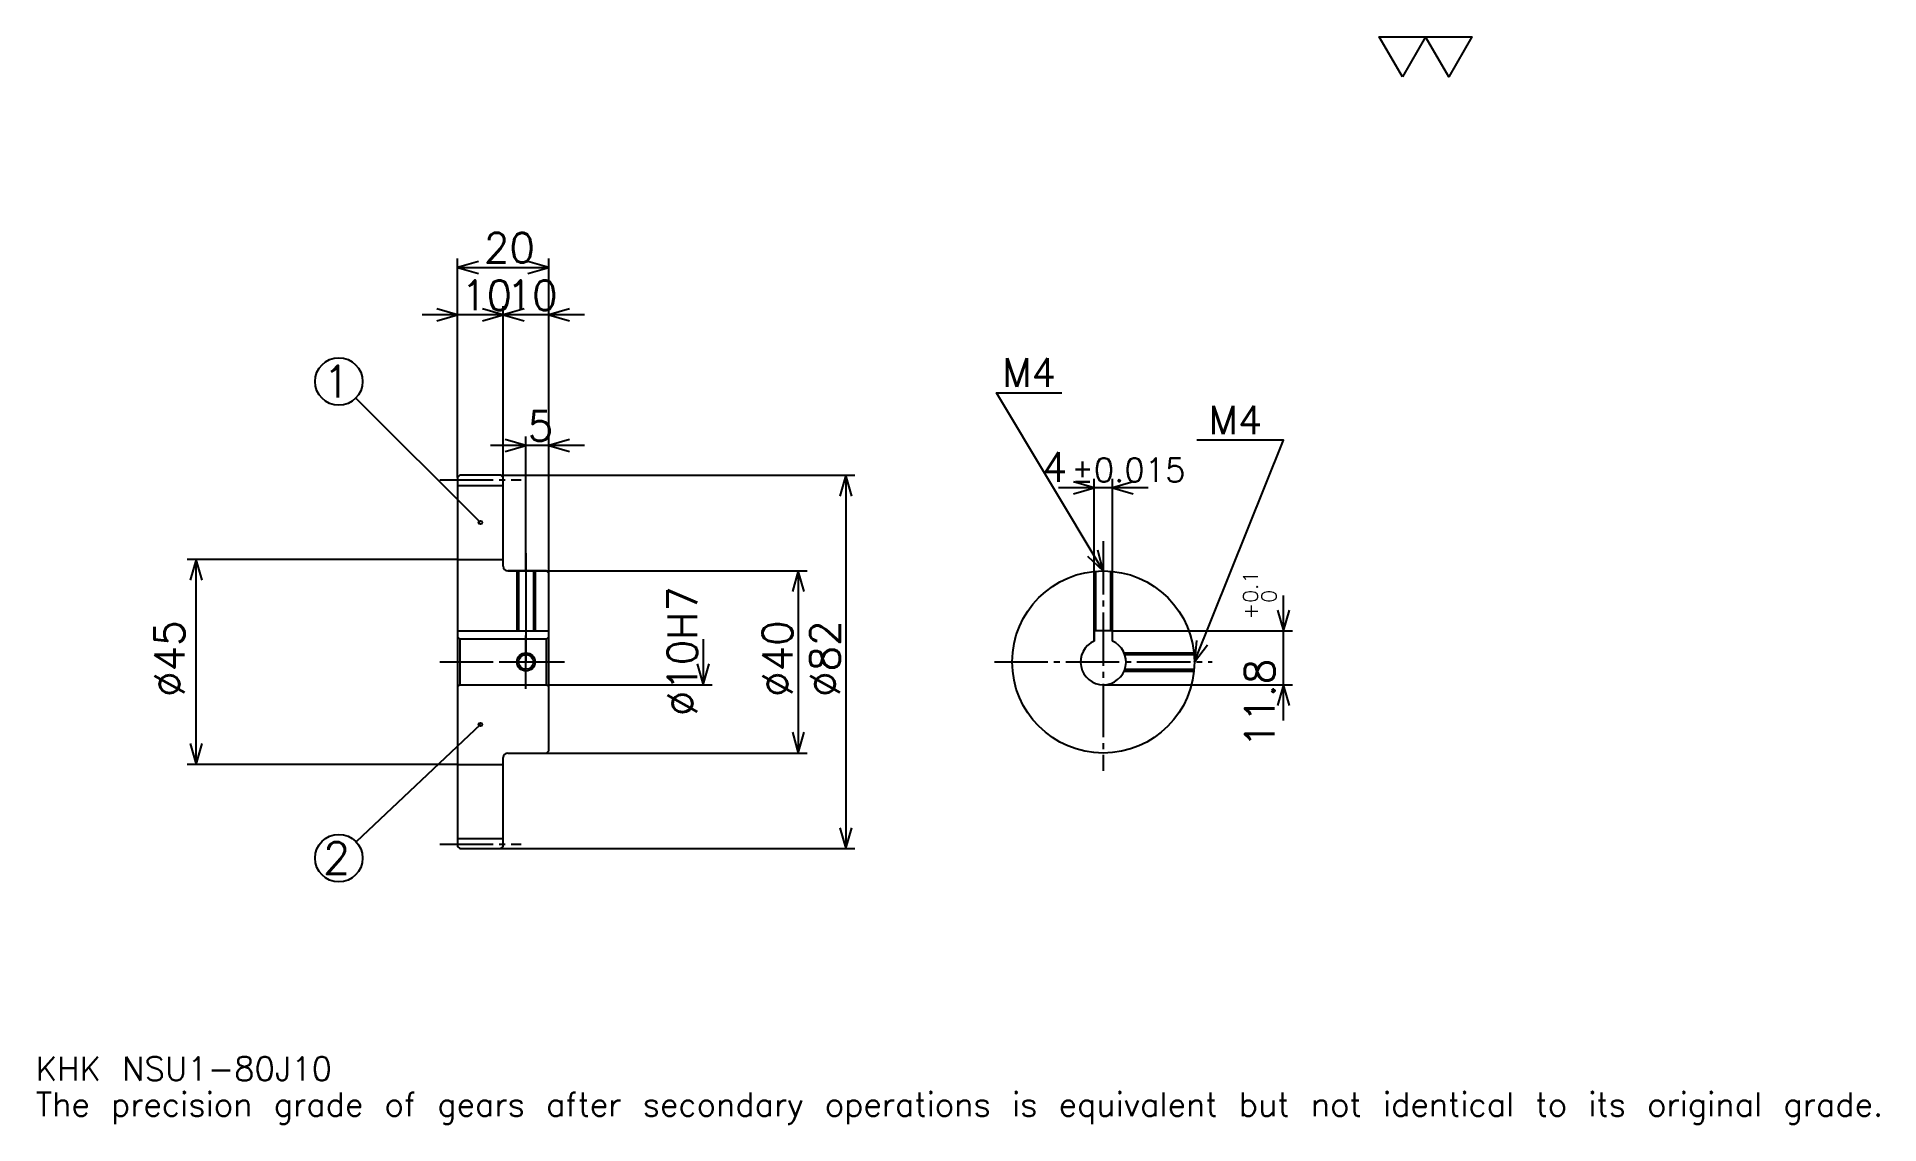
# Model space of a CAD drawing. Extents: x 13 to 418, y 5 to 244.
import ezdxf

# ---------------------------------------------------------------- set-up
doc = ezdxf.new("R2010")
doc.units = 0
doc.linetypes.add('DASHDOT', pattern=[15.652174, 11.73913, -1.304348, 1.304348, -1.304348])
doc.layers.get('0').update_dxf_attribs({"linetype": 'CONTINUOUS'})
doc.layers.add('DASHDOT', color=6, linetype='DASHDOT')
doc.styles.add('KANJI', font='TXT', dxfattribs={"bigfont": 'BIGFONT'})

msp = doc.modelspace()

# ---------------------------------------------------------------- linework, layer by layer
at = {"color": 5}
for p, q in [((105.652168, 147.304352), (105.652168, 194.91304)), ((125.652168, 147.304352), (125.652168, 194.91304)), ((105.652168, 192.956512), (125.652168, 192.956512)), ((123.478256, 182.521729), (97.82608, 182.521729)), ((133.478256, 182.521729), (107.82608, 182.521729)), ((115.652168, 147.304352), (115.652168, 184.478256)), ((110.652168, 136.929352), (83.261887, 164.209488)), ((133.478256, 153.82608), (112.82608, 153.82608)), ((120.652168, 147.304352), (120.652168, 155.782608)), ((105.652168, 146.804352), (105.652168, 147.304352)), ((115.152168, 147.304352), (125.652168, 147.304352)), ((115.652168, 146.804352), (115.652168, 147.304352)), ((120.652168, 126.304344), (120.652168, 147.304352)), ((120.652168, 126.304344), (120.652168, 147.304352)), ((125.652168, 147.304352), (192.82608, 147.304352)), ((125.652168, 125.804344), (125.652168, 147.304352)), ((190.869568, 147.304352), (190.869568, 65.304344)), ((245.391296, 113.104347), (245.391296, 146.521744)), ((249.391296, 113.104347), (249.391296, 146.521744)), ((257.217377, 144.565216), (237.565216, 144.565216)), ((105.652168, 128.804352), (46.304344, 128.804352)), ((48.260864, 83.804344), (48.260864, 128.804352)), ((116.652168, 126.304344), (125.652168, 126.304344)), ((125.652168, 126.304344), (182.391296, 126.304344)), ((180.434784, 126.304344), (180.434784, 86.304344)), ((286.956512, 93.478256), (286.956512, 120.930435)), ((159.565216, 111.304344), (159.565216, 101.304344)), ((249.391296, 113.104347), (288.913055, 113.104347)), ((125.652168, 101.304344), (161.521729, 101.304344)), ((247.391296, 101.304344), (288.913055, 101.304344)), ((110.652168, 92.554344), (83.359726, 66.798294)), ((116.652168, 86.304344), (125.652168, 86.304344)), ((125.652168, 86.304344), (182.391296, 86.304344)), ((105.652168, 83.804344), (46.304344, 83.804344)), ((115.152168, 65.304344), (125.652168, 65.304344)), ((125.652168, 65.304344), (192.82608, 65.304344))]:
    msp.add_line(p, q, dxfattribs=at)
at = {"color": 4}
for p, q in [((105.652168, 145.054352), (115.652168, 145.054352)), ((105.652168, 128.804352), (115.652168, 128.804352)), ((105.652168, 113.104347), (125.652168, 113.104347)), ((106.152168, 111.304344), (106.152168, 101.304344)), ((125.152168, 111.304344), (125.652168, 111.804344)), ((125.152168, 101.304344), (125.652168, 100.804344)), ((105.652168, 83.804344), (115.652168, 83.804344)), ((105.652168, 67.554344), (115.652168, 67.554344))]:
    msp.add_line(p, q, dxfattribs=at)
at = {"color": 7}
msp.add_lwpolyline([(313.043488, 234.782608), (307.956543, 243.600006), (328.304352, 243.600006), (323.217407, 234.782608), (318.130432, 243.600006), (313.043488, 234.782608)], dxfattribs=at)
at = {"color": 5}
for points in [[(110.217384, 194.260864), (105.652168, 192.956512), (110.217384, 191.652176)], [(121.086952, 191.652176), (125.652168, 192.956512), (121.086952, 194.260864)], [(101.086952, 181.217392), (105.652168, 182.521729), (101.086952, 183.82608)], [(111.086952, 181.217392), (115.652168, 182.521729), (111.086952, 183.82608)], [(120.217384, 183.82608), (115.652168, 182.521729), (120.217384, 181.217392)], [(130.217392, 183.82608), (125.652168, 182.521729), (130.217392, 181.217392)], [(247.391296, 126.304344), (223.91304, 165.434784), (238.260864, 165.434784)], [(116.086952, 152.521729), (120.652168, 153.82608), (116.086952, 155.130432)], [(130.217392, 155.130432), (125.652168, 153.82608), (130.217392, 152.521729)], [(267.391296, 106.304344), (286.956512, 155), (267.913055, 155)], [(192.173904, 142.739136), (190.869568, 147.304352), (189.565216, 142.739136)], [(240.82608, 143.260864), (245.391296, 144.565216), (240.82608, 145.869568)], [(253.956512, 145.869568), (249.391296, 144.565216), (253.956512, 143.260864)], [(243.924042, 129.547913), (247.391296, 126.304344), (246.16098, 130.890076)], [(49.565212, 124.239128), (48.260864, 128.804352), (46.956516, 124.239128)], [(181.73912, 121.739128), (180.434784, 126.304344), (179.130432, 121.739128)], [(285.652161, 117.669563), (286.956512, 113.104347), (288.260864, 117.669563)], [(267.882996, 111.026711), (267.391296, 106.304344), (270.303619, 110.054146)], [(158.260864, 105.86956), (159.565216, 101.304344), (160.869568, 105.86956)], [(288.260864, 96.739128), (286.956512, 101.304344), (285.652161, 96.739128)], [(179.130432, 90.86956), (180.434784, 86.304344), (181.73912, 90.86956)], [(46.956516, 88.36956), (48.260864, 83.804344), (49.565212, 88.36956)], [(189.565216, 69.86956), (190.869568, 65.304344), (192.173904, 69.86956)]]:
    msp.add_lwpolyline(points, dxfattribs=at)
at = {"color": 4}
for points in [[(115.652168, 127.304344), (115.652168, 146.804352), (115.152168, 147.304352), (106.152168, 147.304352), (105.652168, 146.804352), (105.652168, 100.804344)], [(116.652168, 86.304344), (125.152168, 86.304344), (125.652168, 86.804344), (125.652168, 125.804344), (125.152168, 126.304344), (116.652168, 126.304344)], [(118.652168, 126.304344), (118.652168, 113.104347)], [(119.032166, 126.304344), (119.032166, 113.104347)], [(122.272171, 126.304344), (122.272171, 113.104347)], [(122.652168, 126.304344), (122.652168, 113.104347)], [(245.391296, 110.886917), (245.391296, 126.204094)], [(245.771301, 113.104347), (245.771301, 126.238625)], [(249.011292, 113.104347), (249.011292, 126.238625)], [(249.391296, 110.886917), (249.391296, 126.204094)], [(105.652168, 100.804344), (106.152168, 101.304344), (125.152168, 101.304344), (125.152168, 111.304344), (106.152168, 111.304344), (105.652168, 111.804344)], [(249.391296, 110.886917), (249.391296, 113.104347), (245.391296, 113.104347), (245.391296, 110.886917)], [(251.973877, 108.304344), (267.291046, 108.304344)], [(252.121582, 107.924347), (267.325592, 107.924347)], [(251.973877, 104.304344), (267.291046, 104.304344)], [(252.121582, 104.684341), (267.325592, 104.684341)], [(105.652168, 100.804344), (105.652168, 65.804344), (106.152168, 65.304344), (115.152168, 65.304344), (115.652168, 65.804344), (115.652168, 85.304344)]]:
    msp.add_lwpolyline(points, dxfattribs=at)
at = {"color": 5}
for centre, radius in [((79.565216, 167.891296), 5.217391), ((110.652168, 136.929352), 0.391304), ((110.652168, 92.554344), 0.391304), ((79.565216, 63.217388), 5.217391)]:
    msp.add_circle(centre, radius, dxfattribs=at)
at = {"color": 4}
for centre, radius in [((247.391296, 106.304344), 20), ((120.652168, 106.304344), 1.62)]:
    msp.add_circle(centre, radius, dxfattribs=at)
at = {"color": 7}
msp.add_circle((120.652168, 106.304344), 2, dxfattribs=at)
at = {"color": 4}
for centre, radius, start, end in [((116.652168, 127.304344), 1, 180, 270), ((247.391296, 106.304344), 5, 113.57817801, 66.42182199), ((116.652168, 85.304344), 1, 90, 180)]:
    msp.add_arc(centre, radius, start, end, dxfattribs=at)
at = {"layer": 'DASHDOT', "color": 7}
for p, q in [((101.739128, 146.304352), (119.565208, 146.304352)), ((247.391296, 132.82608), (247.391296, 82.391296)), ((120.652168, 126.304344), (120.652168, 106.304344)), ((101.739128, 106.304344), (129.565216, 106.304344)), ((223.478256, 106.304344), (271.304352, 106.304344)), ((101.739128, 66.304344), (119.565208, 66.304344))]:
    msp.add_line(p, q, dxfattribs=at)
for points in [[(120.652168, 130.217392), (120.652168, 109.191299)], [(120.652168, 100.391304), (120.652168, 112.217384)], [(114.73912, 106.304344), (126.565216, 106.304344)]]:
    msp.add_lwpolyline(points, dxfattribs=at)

# ---------------------------------------------------------------- texts
at = {"color": 7, "style": 'KANJI'}
for s, height, p in [('20', 6.521739, (111.41304, 194)), ('10', 6.521739, (106.41304, 183.565216)), ('10', 6.521739, (116.41304, 183.565216)), ('1', 6.956522, (76.086952, 164.41304)), ('M4', 6.26087, (225.217377, 166.739136)), ('M4', 6.26087, (270.521729, 156.304352)), ('5', 6.521739, (121.0326, 154.869568)), ('4', 6.521739, (233.929138, 145.869568)), ('%%p0.015', 5.217391, (240.384857, 145.869568)), ('2', 6.956522, (76.086952, 59.739128)), ('KHK NSU1-80J10', 5.217391, (13.043478, 14.347826)), ('The precision grade of gears after secondary operations is equivalent but not identical to its original grade.', 5.217391, (13.043478, 6.521739))]:
    msp.add_text(s, height=height, dxfattribs=at).set_placement(p)
for s, height, p in [('%%c10H7', 6.521739, (158.260864, 94.402168)), ('0.1', 3.26087, (281.347839, 119.309372)), ('0', 3.26087, (285.391296, 119.309372)), ('+', 3.26087, (281.347839, 115.657196)), ('%%c45', 6.521739, (45.652168, 98.641304)), ('%%c40', 6.521739, (179.130432, 98.641296)), ('%%c82', 6.521739, (189.565216, 98.641296)), ('11.8', 6.521739, (285, 87.428528))]:
    msp.add_text(s, height=height, rotation=90, dxfattribs=at).set_placement(p)

doc.saveas('drawing.dxf')
